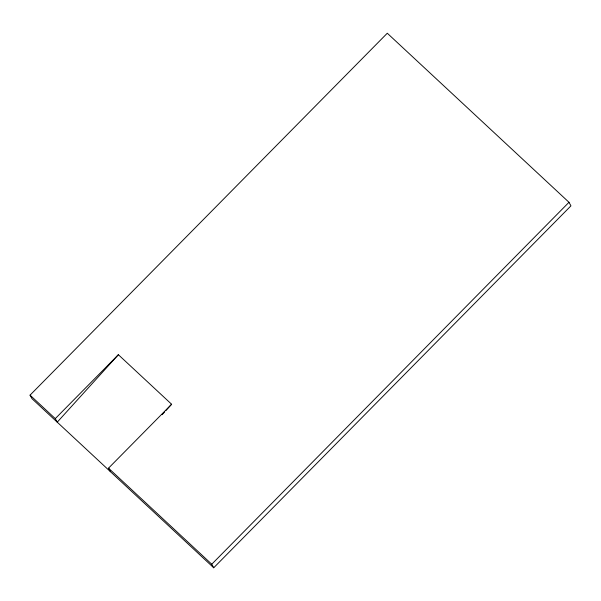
<?xml version="1.0" encoding="UTF-8"?>
<svg xmlns="http://www.w3.org/2000/svg" width="601" height="601" viewBox="0 0 601 601"><rect width="100%" height="100%" fill="white"/><g stroke="black" fill="none" stroke-linecap="round" stroke-linejoin="round"><path stroke-width="0.9" d="M165.944 410.506L171.616 404.248L118.367 354.703L57.238 422.18L55.277 418.627L30.05 395.15L387.284 33.228L568.989 202.297L570.95 205.85L213.716 567.772L32.011 398.703L30.05 395.15M162.157 414.682L164.682 411.895M55.277 418.627L118.367 354.703M110.479 471.717L108.518 468.164L171.616 404.248M213.716 567.772L211.755 564.219L568.989 202.297M108.518 468.164L211.755 564.219"/></g></svg>
